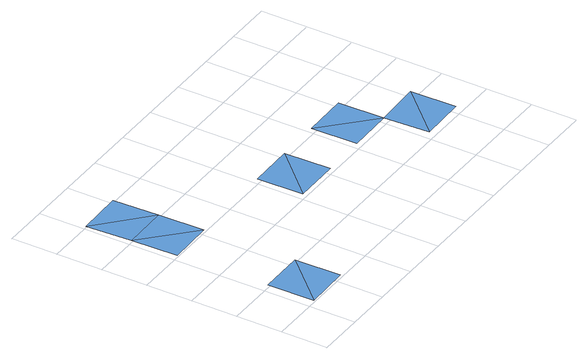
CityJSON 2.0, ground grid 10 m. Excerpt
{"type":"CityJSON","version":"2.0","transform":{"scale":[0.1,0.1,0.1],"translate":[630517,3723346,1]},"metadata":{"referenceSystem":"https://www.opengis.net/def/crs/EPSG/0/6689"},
"CityObjects":{
"waterbody1":{"type":"WaterBody","attributes":{"name":"福岡県津波浸水想定図","class":"1140","function":"2","WaterBodyTsunamiRiskAttribute.description":"1","WaterBodyTsunamiRiskAttribute.rank":"1"},"geometry":[{"type":"MultiSurface","lod":"1","boundaries":[[[0,1,2]],[[0,2,3]],[[4,5,6]],[[7,8,4]],[[4,6,7]],[[7,9,8]],[[10,11,12]],[[13,11,10]],[[14,15,16]],[[16,15,17]],[[18,19,15]],[[18,20,19]]]}]}
},
"vertices":[
[117,105,12],[17,103,13],[19,3,12],[119,5,12],[12,403,11],[14,303,11],[114,305,11],[112,405,11],[10,503,9],[110,505,10],[315,209,11],[413,310,11],[313,309,11],[415,210,11],[515,212,10],[615,214,10],[513,312,10],[613,314,10],[617,114,12],[715,216,12],[717,116,12]
]}
